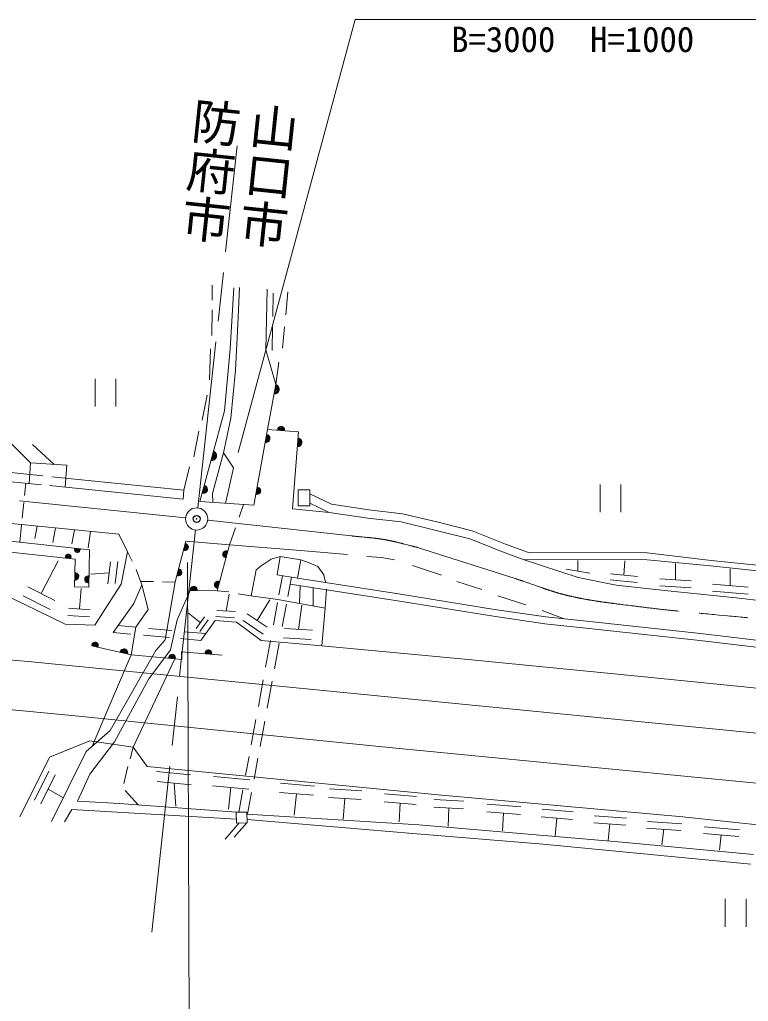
# Model space of a CAD drawing. Units: millimetres, scale not verified. Extents: x 40000 to 680000, y 20000 to 380000.
# Drawn here: x 111324 to 163664, y 264389 to 334919 of the extents above; entities that cross this region are included whole.
import ezdxf
from ezdxf.enums import TextEntityAlignment as Align

# ---------------------------------------------------------------- set-up
doc = ezdxf.new("R2010")
doc.units = ezdxf.units.MM
doc.header["$LTSCALE"] = 1000
doc.header["$PDMODE"] = 32
doc.header["$PDSIZE"] = 500
doc.linetypes.add('CHAIN', pattern=[18.5, 12, -1.5, 3.5, -1.5])
for name, color, linetype, lineweight in [('M-BGD', 7, 'Continuous', 13), ('M-BGD-HTXT', 7, 'Continuous', 13), ('M-BMK', 2, 'CHAIN', 13), ('M-BMK-SRVR', 3, 'Continuous', 13), ('M-STR-HTXT', 7, 'Continuous', 13), ('M-STR-STR1', 1, 'Continuous', 13)]:
    doc.layers.add(name, color=color, linetype=linetype, lineweight=lineweight)
doc.layers.add('M-OTRS', color=6, linetype='Continuous')
doc.styles.add('@ＭＳ ゴシック', font='')
doc.styles.add('ＭＳ ゴシック', font='')
doc.styles.get('@ＭＳ ゴシック').set_extended_font_data('@MS Gothic')
doc.styles.get('ＭＳ ゴシック').set_extended_font_data('MS Gothic')

# ---------------------------------------------------------------- blocks, each defined once
blk = doc.blocks.new('田')
at = {"color": 7, "linetype": 'Continuous', "lineweight": 13}
for p, q in [((-0.75, 1), (-0.75, -1)), ((0.75, -1), (0.75, 1))]:
    blk.add_line(p, q, dxfattribs=at)

msp = doc.modelspace()

# ---------------------------------------------------------------- linework, layer by layer
at = {"layer": 'M-BGD'}
for p, q in [((125155, 315842), (125156, 314760)), ((126447, 311278), (126705, 315646)), ((126996, 313014), (127110, 315674)), ((128995, 311199), (129093, 315557)), ((130431, 313710), (130594, 315353)), ((129502, 313581), (129526, 315258)), ((125145, 314059), (125128, 312237)), ((126824, 309724), (126996, 313014)), ((129469, 311139), (129492, 312846)), ((130193, 311311), (130346, 312851)), ((125038, 311265), (124956, 309036)), ((126047, 306816), (126447, 311278)), ((129726, 308707), (128995, 311199)), ((126481, 306292), (126824, 309724)), ((129945, 310300), (129726, 308707)), ((129119, 305469), (129726, 308707)), ((124803, 307951), (124439, 306137)), ((124276, 300294), (126047, 306816)), ((125977, 303797), (126481, 306292)), ((112893, 301498), (74493, 305418)), ((112980, 302142), (74559, 306065)), ((112107, 303073), (109241, 305918)), ((128153, 300027), (129119, 305469)), ((129119, 305469), (131356, 305301)), ((124201, 305349), (123837, 303518)), ((131356, 305301), (130912, 299784)), ((113803, 302969), (112237, 304396)), ((125180, 300881), (125977, 303797)), ((125977, 303797), (126683, 302729)), ((112016, 301588), (112107, 303073)), ((114702, 302914), (112107, 303073)), ((114604, 301323), (114702, 302914)), ((123515, 302781), (123127, 301107)), ((126683, 302729), (126113, 300168)), ((118453, 297949), (73813, 302397)), ((123127, 301107), (113630, 302076)), ((74128, 301396), (116345, 296838)), ((111674, 300724), (111764, 301613)), ((123061, 300460), (113470, 301439)), ((74044, 300621), (115301, 296167)), ((123061, 300460), (123127, 301107)), ((125196, 300231), (125180, 300881)), ((131322, 299990), (131326, 301130)), ((132176, 301127), (131326, 301130)), ((132172, 299987), (132176, 301127)), ((133723, 300097), (132175, 300849)), ((111510, 299098), (111625, 300240)), ((124276, 300294), (128153, 300027)), ((127091, 299164), (127399, 300079)), ((130912, 299784), (133545, 299517)), ((131322, 299990), (132172, 299987)), ((133545, 299517), (132172, 300183)), ((133723, 300097), (136404, 299708)), ((133545, 299517), (136326, 299113)), ((136326, 299113), (138716, 298833)), ((136404, 299708), (138822, 299425)), ((138822, 299425), (141288, 298831)), ((111337, 297379), (111462, 298619)), ((112417, 297635), (112594, 298533)), ((113701, 297355), (113908, 298402)), ((126394, 297184), (126824, 298420)), ((138716, 298833), (141144, 298249)), ((141288, 298831), (143833, 298185)), ((115062, 297266), (115253, 298268)), ((116244, 296974), (116407, 298153)), ((119082, 296691), (118453, 297949)), ((141144, 298249), (143649, 297613)), ((143833, 298185), (146230, 297245)), ((122498, 294536), (123254, 297451)), ((123254, 297451), (126394, 297184)), ((126394, 297184), (125504, 293891)), ((126394, 297184), (131201, 296812)), ((143649, 297613), (146014, 296685)), ((146230, 297245), (147863, 296625)), ((116345, 296838), (116288, 294149)), ((118624, 294373), (119082, 296691)), ((119082, 296691), (119397, 296004)), ((130042, 296344), (129387, 296169)), ((129822, 295032), (130042, 296344)), ((130042, 296344), (131509, 296098)), ((131201, 296812), (134863, 296488)), ((136255, 296354), (137304, 296278)), ((137304, 296278), (138257, 296106)), ((146014, 296685), (147488, 296125)), ((156387, 296616), (147863, 296625)), ((156387, 296616), (160985, 296066)), ((112880, 293680), (114082, 296028)), ((115301, 296167), (115258, 294171)), ((117853, 295957), (117664, 294378)), ((118381, 295995), (118193, 294416)), ((128681, 295673), (128319, 295387)), ((129387, 296169), (128681, 295673)), ((131289, 294787), (131509, 296098)), ((132114, 295902), (131509, 296098)), ((132743, 295635), (132114, 295902)), ((133182, 295044), (132743, 295635)), ((139535, 295706), (141614, 295019)), ((147488, 296125), (151449, 294841)), ((156387, 296116), (147488, 296125)), ((151425, 295297), (151419, 296053)), ((154730, 295013), (154788, 296028)), ((160944, 295668), (156387, 296116)), ((158428, 294671), (158424, 295837)), ((168182, 294924), (160944, 295668)), ((168221, 295322), (160985, 296066)), ((117758, 295167), (116428, 295072)), ((120093, 294302), (119686, 295408)), ((128319, 295387), (127957, 293517)), ((129822, 295032), (131289, 294787)), ((129951, 293585), (130206, 294968)), ((130583, 293483), (130838, 294862)), ((133296, 294510), (133182, 295044)), ((152277, 295142), (150573, 295451)), ((151449, 294841), (154157, 294288)), ((155697, 294921), (153763, 295105)), ((162366, 294262), (162352, 295468)), ((108069, 294660), (114591, 291484)), ((113847, 293182), (111913, 294177)), ((115258, 294171), (116288, 294149)), ((117823, 293143), (118624, 294373)), ((120093, 294302), (119534, 292967)), ((119999, 294558), (120929, 294560)), ((120551, 292541), (120093, 294302)), ((121590, 294509), (122498, 294536)), ((121783, 290360), (122498, 294536)), ((130746, 294364), (138456, 293175)), ((131289, 294787), (138535, 293669)), ((131435, 292973), (131468, 294253)), ((142720, 294562), (144512, 293970)), ((155672, 294487), (153738, 294670)), ((154157, 294288), (157876, 293888)), ((159555, 294602), (157301, 294740)), ((159557, 294103), (157303, 294240)), ((163642, 294154), (161090, 294371)), ((113517, 292536), (111583, 293532)), ((115611, 292583), (115748, 294058)), ((123580, 293918), (122631, 291796)), ((125504, 293891), (123580, 293918)), ((125504, 293891), (126342, 293813)), ((126159, 292436), (126376, 293635)), ((127016, 293673), (127931, 293520)), ((127931, 293520), (129876, 293253)), ((132410, 292797), (132414, 294107)), ((133264, 292643), (133353, 293995)), ((138535, 293669), (145428, 292553)), ((145676, 293532), (147678, 292883)), ((157876, 293888), (162777, 293373)), ((163647, 293637), (161096, 293854)), ((116736, 291427), (117823, 293143)), ((119534, 292967), (118034, 290895)), ((128392, 291756), (129287, 293237)), ((129553, 291435), (129853, 293054)), ((129876, 293253), (133264, 292643)), ((130183, 291320), (130479, 292919)), ((131360, 291115), (131595, 292861)), ((138456, 293175), (145352, 292059)), ((162777, 293373), (167277, 292877)), ((116347, 292004), (114779, 292119)), ((116395, 292526), (114828, 292640)), ((119671, 291267), (120551, 292541)), ((124297, 291600), (123456, 292268)), ((124595, 292019), (124000, 291180)), ((126750, 291953), (125408, 292037)), ((126830, 292394), (125487, 292478)), ((129113, 291269), (127671, 292242)), ((133264, 292643), (133017, 289935)), ((145352, 292059), (149056, 291514)), ((145428, 292553), (149119, 292010)), ((148860, 292464), (150424, 291872)), ((149119, 292010), (152494, 291654)), ((114591, 291484), (116736, 291427)), ((119671, 291267), (118388, 291385)), ((122631, 291796), (122154, 289641)), ((124863, 291806), (124268, 290967)), ((124327, 290316), (125376, 291747)), ((126901, 291632), (125376, 291747)), ((128671, 290306), (126901, 291632)), ((128813, 290773), (127371, 291746)), ((149056, 291514), (152441, 291157)), ((152494, 291654), (160237, 290815)), ((89606, 290921), (112176, 288776)), ((119314, 290777), (118034, 290895)), ((119674, 291270), (119330, 289293)), ((122092, 290522), (120225, 290694)), ((122243, 291030), (120571, 291184)), ((124686, 290806), (123141, 290948)), ((132361, 291052), (130358, 291178)), ((152441, 291157), (160180, 290318)), ((160237, 290815), (170764, 289546)), ((116508, 289942), (119330, 289293)), ((121096, 289587), (121783, 290360)), ((124327, 290316), (122879, 290450)), ((133017, 289935), (128671, 290306)), ((128991, 288391), (129344, 290303)), ((129623, 288288), (129963, 290131)), ((132272, 290389), (130269, 290515)), ((133017, 289935), (143534, 288949)), ((160180, 290318), (170706, 289050)), ((117825, 283857), (121096, 289587)), ((122154, 289641), (120591, 287563)), ((122966, 288956), (122941, 289503)), ((122941, 289503), (125865, 289262)), ((112176, 288776), (133630, 286673)), ((122480, 289001), (122966, 288956)), ((143534, 288949), (155491, 287776)), ((155491, 287776), (165990, 286717)), ((120591, 287563), (118141, 283034)), ((128470, 285574), (128825, 287492)), ((129098, 285452), (129456, 287385)), ((99039, 286461), (115065, 284916)), ((133630, 286673), (158903, 284185)), ((115065, 284916), (138107, 282599)), ((127959, 282811), (128298, 284644)), ((128591, 282705), (128925, 284517)), ((116090, 282350), (117825, 283857)), ((158903, 284185), (177583, 282368)), ((113460, 281934), (116377, 283097)), ((118141, 283034), (116376, 280700)), ((116377, 283097), (116683, 283054)), ((116556, 282755), (116683, 283054)), ((113611, 277315), (116090, 282350)), ((119260, 281824), (119486, 282659)), ((119486, 282659), (120477, 281267)), ((138107, 282599), (165332, 279960)), ((111343, 277643), (113460, 281934)), ((127557, 280636), (127807, 281989)), ((128157, 280362), (128434, 281857)), ((112396, 278832), (113426, 280926)), ((118803, 280044), (119095, 281252)), ((120477, 281267), (141388, 279226)), ((121165, 280910), (123603, 280670)), ((112854, 278580), (113883, 280674)), ((116376, 280700), (115480, 278781)), ((121211, 280195), (123648, 279954)), ((122430, 280075), (122537, 278406)), ((125256, 280547), (127865, 280307)), ((130070, 280054), (132490, 279848)), ((113368, 279627), (114436, 279040)), ((118904, 279548), (119834, 278497)), ((125182, 279878), (127790, 279638)), ((126486, 279758), (126313, 278196)), ((127066, 277977), (127364, 279588)), ((127695, 277861), (127977, 279384)), ((129999, 279401), (132419, 279195)), ((133575, 279657), (135909, 279520)), ((137521, 279310), (139838, 279104)), ((115480, 278781), (118499, 278596)), ((118499, 278596), (126885, 277973)), ((131209, 279298), (131042, 277777)), ((133517, 279028), (135852, 278890)), ((134684, 278959), (134551, 277490)), ((137495, 278732), (139812, 278526)), ((138654, 278629), (138594, 277281)), ((141096, 278895), (143224, 278775)), ((141388, 279226), (158952, 277653)), ((114547, 277297), (115068, 278162)), ((115068, 278162), (126896, 277468)), ((127645, 277990), (126885, 277973)), ((126885, 277973), (126902, 277202)), ((127662, 277219), (127645, 277990)), ((141079, 278331), (143207, 278211)), ((142143, 278271), (142103, 276956)), ((144870, 278017), (147290, 277811)), ((144907, 278566), (147327, 278360)), ((146080, 277914), (145993, 276632)), ((148844, 278186), (151076, 277997)), ((126078, 276050), (127098, 277206)), ((126740, 276196), (127642, 277218)), ((126902, 277202), (127662, 277219)), ((127648, 277836), (140005, 277080)), ((139560, 276447), (127657, 277452)), ((148793, 277639), (151024, 277450)), ((149908, 277545), (149788, 276270)), ((152553, 277220), (154853, 277048)), ((152605, 277729), (154905, 277557)), ((156410, 277309), (158881, 277138)), ((158952, 277653), (171796, 276251)), ((140005, 277080), (154308, 275860)), ((153703, 277134), (153583, 275946)), ((156352, 276834), (158824, 276663)), ((157588, 276749), (157455, 275641)), ((160494, 276926), (163035, 276720)), ((148924, 275684), (139560, 276447)), ((154308, 275860), (164037, 274935)), ((160443, 276451), (162983, 276245)), ((161713, 276348), (161593, 275240)), ((163837, 274254), (148924, 275684))]:
    msp.add_line(p, q, dxfattribs=at)
for centre, radius, start, end in [((129601, 308369), 360, 269.02374, 69.76185), ((129613, 308367), 288, 269.02374, 69.76185), ((129625, 308365), 216, 269.02374, 69.76185), ((129637, 308363), 144, 269.02374, 69.76185), ((129649, 308361), 72.1, 269.02374, 69.76185), ((130101, 305449), 246, 343.03223, 188.41952), ((130100, 305439), 197, 343.03223, 188.41952), ((130099, 305428), 148, 343.03223, 188.41952), ((130098, 305417), 98.4, 343.03223, 188.41952), ((130097, 305406), 49.2, 343.03223, 188.41952), ((129014, 304831), 292, 258.36038, 81.5015), ((129013, 304831), 234, 258.36038, 81.5015), ((129011, 304832), 175, 258.36038, 81.5015), ((129010, 304832), 117, 258.36038, 81.5015), ((129008, 304832), 58.4, 258.36038, 81.5015), ((131292, 304550), 304, 266.10606, 84.67265), ((131293, 304550), 243, 266.10606, 84.67265), ((131294, 304550), 182, 266.10606, 84.67265), ((131294, 304550), 122, 266.10606, 84.67265), ((131295, 304549), 60.8, 266.10606, 84.67265), ((125114, 303589), 354, 263.61761, 65.99045), ((125125, 303586), 283, 263.61761, 65.99045), ((125135, 303583), 213, 263.61761, 65.99045), ((125146, 303580), 142, 263.61761, 65.99045), ((125156, 303578), 70.9, 263.61761, 65.99045), ((124532, 301174), 283, 251.36098, 78.24708), ((124529, 301174), 226, 251.36098, 78.24708), ((124525, 301175), 170, 251.36098, 78.24708), ((124522, 301176), 113, 251.36098, 78.24708), ((124519, 301177), 56.6, 251.36098, 78.24708), ((128378, 301070), 261, 251.27049, 88.59138), ((128371, 301072), 209, 251.27049, 88.59138), ((128363, 301073), 156, 251.27049, 88.59138), ((128355, 301074), 104, 251.27049, 88.59138), ((128347, 301076), 52.1, 251.27049, 88.59138), ((115463, 296840), 206, 146.90929, 20.76695), ((115465, 296858), 165, 146.90929, 20.76695), ((115467, 296877), 124, 146.90929, 20.76695), ((115469, 296895), 82.6, 146.90929, 20.76695), ((115471, 296914), 41.3, 146.90929, 20.76695), ((123204, 297025), 242, 241.61867, 89.28206), ((123192, 297028), 194, 241.61867, 89.28206), ((123181, 297031), 145, 241.61867, 89.28206), ((123170, 297034), 96.8, 241.61867, 89.28206), ((123159, 297037), 48.4, 241.61867, 89.28206), ((114819, 296324), 196, 321.56051, 206.11573), ((114817, 296303), 156, 321.56051, 206.11573), ((114814, 296282), 117, 321.56051, 206.11573), ((114812, 296261), 78.2, 321.56051, 206.11573), ((114810, 296241), 39.1, 321.56051, 206.11573), ((126152, 296509), 242, 61.05601, 268.69598), ((126163, 296506), 194, 61.05601, 268.69598), ((126174, 296503), 145, 61.05601, 268.69598), ((126186, 296500), 96.9, 61.05601, 268.69598), ((126197, 296497), 48.4, 61.05601, 268.69598), ((115316, 294914), 258, 259.34651, 98.21574), ((115308, 294914), 206, 259.34651, 98.21574), ((115299, 294914), 155, 259.34651, 98.21574), ((115291, 294914), 103, 259.34651, 98.21574), ((115283, 294915), 51.5, 259.34651, 98.21574), ((116255, 294709), 255, 78.70499, 278.85726), ((116264, 294709), 204, 78.70499, 278.85726), ((116273, 294709), 153, 78.70499, 278.85726), ((122733, 295207), 241, 241.30679, 89.59395), ((122721, 295210), 193, 241.30679, 89.59395), ((122710, 295213), 145, 241.30679, 89.59395), ((122699, 295216), 96.4, 241.30679, 89.59395), ((122687, 295219), 48.2, 241.30679, 89.59395), ((116282, 294708), 102, 78.70499, 278.85726), ((116291, 294708), 51.1, 78.70499, 278.85726), ((123821, 293968), 246, 346.52523, 191.86625), ((123821, 293958), 197, 346.52523, 191.86625), ((125574, 294315), 256, 65.10719, 264.6448), ((125583, 294313), 205, 65.10719, 264.6448), ((125591, 294311), 154, 65.10719, 264.6448), ((125599, 294309), 103, 65.10719, 264.6448), ((125608, 294306), 51.3, 65.10719, 264.6448), ((123820, 293947), 148, 346.52523, 191.86625), ((123820, 293936), 98.4, 346.52523, 191.86625), ((123820, 293925), 49.2, 346.52523, 191.86625), ((116741, 289957), 233, 330.48583, 183.63806), ((116738, 289944), 187, 330.48583, 183.63806), ((116735, 289931), 140, 330.48583, 183.63806), ((116732, 289918), 93.4, 330.48583, 183.63806), ((116729, 289905), 46.7, 330.48583, 183.63806), ((118813, 289443), 270, 340.72316, 173.40073), ((118812, 289437), 216, 340.72316, 173.40073), ((118811, 289431), 162, 340.72316, 173.40073), ((118809, 289425), 108, 340.72316, 173.40073), ((118808, 289419), 54, 340.72316, 173.40073), ((122273, 289084), 237, 339.38714, 190.02534), ((122272, 289071), 190, 339.38714, 190.02534), ((122271, 289059), 142, 339.38714, 190.02534), ((124883, 289405), 238, 340.25219, 190.30299), ((124882, 289392), 191, 340.25219, 190.30299), ((124881, 289380), 143, 340.25219, 190.30299), ((124880, 289368), 95.3, 340.25219, 190.30299), ((124879, 289355), 47.6, 340.25219, 190.30299), ((122270, 289046), 94.9, 339.38714, 190.02534), ((122269, 289034), 47.5, 339.38714, 190.02534)]:
    msp.add_arc(centre, radius, start, end, dxfattribs=at)
at = {"layer": 'M-BMK'}
for p, q in [((124124, 299845), (126940, 325842)), ((123241, 299130), (74349, 304077)), ((124833, 298962), (135160, 297829)), ((120820, 269356), (123951, 298254)), ((139908, 296999), (146917, 294768))]:
    msp.add_line(p, q, dxfattribs=at)
for points, knots in [([(135160, 297829), (135962, 297738), (136772, 297696), (137567, 297557), (138357, 297419), (139128, 297185), (139908, 296999)], [0, 0, 0, 0, 1, 1, 1, 2, 2, 2, 2]), ([(146917, 294768), (148174, 294360), (149402, 293849), (150688, 293543), (152377, 293140), (154114, 292963), (155837, 292742), (159202, 292309), (162591, 292083), (165963, 291712), (171127, 291144), (176280, 290491), (181439, 289881)], [0, 0, 0, 0, 1, 1, 1, 2, 2, 2, 3, 3, 3, 4, 4, 4, 4])]:
    msp.add_open_spline(points, degree=3, knots=knots, dxfattribs=at)
at = {"layer": 'M-BMK-SRVR'}
msp.add_circle((124037, 299049), 800, dxfattribs=at)
at = {"layer": 'M-OTRS'}
msp.add_point((124037, 299049), dxfattribs=at)
at = {"layer": 'M-STR-HTXT'}
for p, q in [((135431, 334919), (127016, 303811)), ((135431, 334919), (166662, 334919)), ((123577, 245400), (123387, 295910))]:
    msp.add_line(p, q, dxfattribs=at)
at = {"layer": 'M-STR-STR1'}
for p, q in [((116683, 283054), (119330, 289293)), ((119330, 289293), (122480, 289001)), ((119486, 282659), (122480, 289001)), ((116683, 283054), (119486, 282659))]:
    msp.add_line(p, q, dxfattribs=at)

# ---------------------------------------------------------------- block references
at = {"layer": 'M-BGD', "xscale": 1000, "yscale": 1000}
for p in [(117494, 308122), (153762, 300527), (162746, 270751)]:
    msp.add_blockref('田', p, dxfattribs=at)

# ---------------------------------------------------------------- texts
at = {"layer": 'M-BGD-HTXT', "style": '@ＭＳ ゴシック'}
for s, p in [('防府市', (122452, 319050)), ('山口市', (126611, 318711))]:
    msp.add_text(s, height=2566, rotation=263.991, dxfattribs=at).set_placement(p, align=Align.BOTTOM_RIGHT)
at = {"layer": 'M-STR-HTXT', "style": 'ＭＳ ゴシック'}
msp.add_text('B=3000  H=1000', height=1833, dxfattribs=at).set_placement((151047, 334419), align=Align.TOP_CENTER)

doc.saveas('drawing.dxf')
